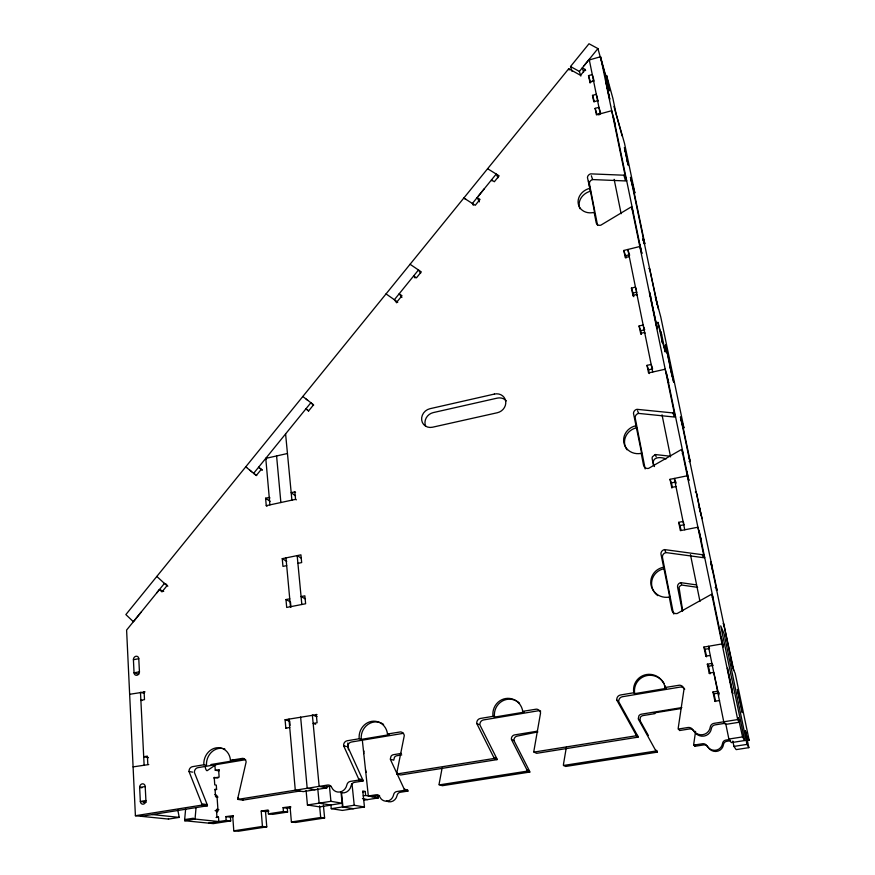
<?xml version="1.0" encoding="UTF-8"?>
<svg xmlns="http://www.w3.org/2000/svg" width="875" height="875" viewBox="0 0 875 875"><rect width="100%" height="100%" fill="white"/><g stroke="black" fill="none" stroke-linecap="round" stroke-linejoin="round"><path stroke-width="1.31" d="M196.044 807.581L195.147 817.939A3.948 1.641 84.4 0 0 195.147 819.066L184.658 820.717A3.938 1.663 84.5 0 1 184.658 819.591L185.609 809.244M695.592 731.369L693.766 743.881A4.277 4.102 45.1 0 0 693.831 745.095L694.969 746.277L703.577 744.931A4.255 4.08 44.8 0 1 707.973 747.075M709.406 648.244L708.422 646.297L723.756 721.798L724.752 723.341L715.083 724.883A4.758 4.561 40 0 0 711.375 728.612A9.439 9.089 41.3 0 1 694.17 731.347A4.714 4.539 44.5 0 0 689.303 728.984L679.744 730.505L678.333 729.05A4.747 4.594 44.8 0 1 678.278 727.705L684.031 688.997A4.648 4.528 35.6 0 0 679.47 685.191L665.098 687.509A16.045 15.761 42.6 0 0 646.559 674.527A16.045 15.761 42.6 0 0 633.795 692.759L620.495 694.991A4.55 4.484 58.6 0 0 616.853 700.186L635.873 734.486A4.648 4.528 59.3 0 1 636.289 735.755L638.083 737.144L536.637 753.32L533.947 752.095A4.583 4.408 85.9 0 1 533.936 750.783L540.564 712.906A4.473 4.353 -86.8 0 0 536.386 709.144L522.747 711.353A15.586 15.028 -82.1 0 0 505.63 698.534A15.586 15.028 -82.1 0 0 493.019 716.341L480.375 718.452A4.452 4.244 -80.7 0 0 476.777 723.538L493.686 757.225A4.517 4.298 -87.3 0 1 494.047 758.472L497.066 759.62A4.484 4.266 -87.9 0 0 496.716 758.384L479.927 724.981A4.408 4.211 -81.3 0 1 483.481 719.939L538.234 710.795A4.441 4.309 -87.7 0 1 540.673 711.123M566.377 747.119L563.478 764.28A4.112 3.97 78 0 0 563.5 765.472L565.677 766.456L657.398 752.139L657.016 750.991M442.105 768.119L439.053 784.339L442.214 785.728L529.812 772.056A4.091 3.905 85.6 0 0 529.594 771.203L513.997 740.655L512.291 739.867M497.066 759.62L400.662 774.987L396.834 773.992A4.495 4.167 -81 0 1 396.856 772.702L404.283 735.612A4.408 4.102 -76.9 0 0 400.444 731.916L387.483 734.016A15.334 14.164 -75.7 0 0 371.678 721.361A15.334 14.164 -75.7 0 0 359.209 738.752L347.178 740.764A4.375 4.003 -75.5 0 0 343.623 745.73L358.608 778.816A4.441 4.058 -79.1 0 1 358.903 780.052L363.048 780.981A4.408 4.025 -79.4 0 0 362.742 779.756L347.845 746.944A4.342 3.97 -75.8 0 1 351.367 742.022L403.462 733.316M299.928 791.033L242.856 800.133L237.77 799.389A4.386 3.861 -76.1 0 1 237.847 798.131L246.127 761.972A4.32 3.817 -73.7 0 0 242.659 758.341L230.453 760.309A15.05 13.18 -73.1 0 0 216.125 747.862A15.05 13.18 -73.1 0 0 203.831 764.772L192.511 766.664A4.298 3.73 -73.1 0 0 189 771.498L201.841 803.884A4.364 3.784 -75.3 0 1 202.081 805.088L207.43 805.777A4.32 3.762 -75.5 0 0 207.189 804.584L194.403 772.461A4.255 3.708 -73.3 0 1 197.881 767.67L245.634 759.697M598.85 115.008L599.397 114.319M163.691 591.434L159.436 589.553L126.602 630.066L135.406 815.73L168.514 819.077L179.233 817.392L177.778 809.856M580.825 76.092L579.392 71.455L597.931 48.584L589.006 43.75L570.522 66.522L572.053 71.345M141.148 612.117L133.372 621.709L125.869 614.589L568.728 68.731L580.573 75.327L585.277 69.508L582.302 67.867L583.592 72.111M156.669 592.966L164.423 583.406L166.786 584.478M478.352 196.109L484.312 188.748M584.041 65.734L588.667 60.014M167.858 586.141L166.972 585.736L161.973 591.894L159.436 589.553M261.964 469.995L261.209 469.438L256.277 475.519L245.755 466.834M397.72 302.455L397.152 301.678L401.975 295.717L399.186 293.77L401.877 297.467M215.95 764.663L207.091 770.733A3.795 1.542 83.2 0 1 205.33 767.364L205.264 766.675M670.392 456.225L655.266 454.541L652.422 456.805A3.905 3.653 -15.7 0 0 652.192 458.883L653.516 465.577M589.302 59.938L600.545 56.744L609.744 90.792L606.539 75.337L612.894 98.383L616.033 113.509L624.542 143.489L634.878 193.047L630.459 177.319L632.209 185.128M590.122 83.059L588.525 75.622L592.277 74.572L593.83 79.855M589.805 81.998L593.578 80.948M594.136 80.905L590.406 81.944L588.525 75.622M598.128 100.538L593.808 101.828L592.506 95.375L596.291 94.325L597.209 97.442M595.131 108.358L598.927 107.319L600.753 113.455L596.98 114.483L595.131 108.358L596.444 114.866L611.712 110.698L615.355 125.355L614.786 123.342M629.256 256.594L625.253 257.578L623.82 250.469L639.811 246.509L641.9 253.52L639.92 244.748M623.82 250.469L625.516 255.697L629.486 254.723M633.161 296.198L631.422 288.105L635.458 287.131L636.475 290.259M631.422 288.105L633.073 293.081L637.077 292.119M632.887 295.378L636.934 294.405L637.339 295.652M696.916 494.889L717.03 589.914A4.047 3.883 6.5 0 1 716.155 589.991M640.839 334.195L639.067 325.981L643.158 325.03L643.552 326.222M639.067 325.981L640.675 330.695L644.733 329.755M640.566 333.419L644.667 332.467L644.93 333.244M668.183 381.238L668.642 382.67L665.208 369.217L648.55 372.958L647.019 365.356L651.164 364.427L652.433 368.123M647.019 365.356L648.572 369.786L652.684 368.867M269.905 504.886L265.77 458.38L287.448 453.512M267.017 506.188L266.252 505.673L265.606 498.225L269.238 497.438L269.992 497.962M295.586 492.417L294.853 491.881L291.178 492.68L295.531 495.852M266.252 505.673L295.575 499.352L296.297 499.877M286.683 565.633L282.953 566.388L282.253 558.666L300.923 554.848L301.667 562.581L297.916 563.347M671.891 488.02L670.02 479.314L687.258 475.792L688.931 480.594L686.853 471.373M670.02 479.314L671.431 482.891L675.686 482.016M671.661 487.43L675.97 486.555M305.462 598.981L301.077 596.586L304.861 595.831L305.627 603.75L286.694 607.447L285.972 599.55L289.745 598.806M700.798 538.727L701.181 539.766L697.9 527.22L680.378 530.644L678.705 522.331L683.058 521.467L683.791 523.272M678.705 522.331L680.05 525.558L684.37 524.716M133.416 659.728L138.775 658.7L139.442 671.803A3.062 2.625 -66.4 0 1 136.894 675.27A3.062 2.625 -66.4 0 1 134.05 672.82L133.416 659.728A3.052 2.603 -65.7 0 1 135.953 656.272A3.052 2.603 -65.7 0 1 138.786 658.7M139.442 671.803L134.05 672.82L138.644 674.22M129.653 694.291L145.031 691.895M286.606 728.372L285.819 728.142L285.086 719.753L317.012 714.591M705.884 656.327L703.894 647.073L722.05 643.923L723.373 646.898L721.219 637.361M703.894 647.073L705.053 649.272L709.538 648.495M285.819 728.142L289.712 727.475M705.688 655.977L710.413 655.55M709.341 673.477L707.339 664.169L711.889 663.392L712.808 665.109M707.339 664.169L708.477 666.214L712.983 665.448M133.088 766.883L148.772 764.564M709.155 673.148L713.759 672.372L718.123 692.136M210.886 764.542L244.464 758.931M359.209 738.752L361.266 739.386L389.419 734.683L387.483 734.016M493.019 716.341L494.528 717.095L524.125 712.141L522.747 711.353M633.795 692.759L634.703 693.645L665.864 688.428A15.98 15.695 42.7 0 0 665.164 685.891M214.9 764.859L215.272 770.208L219.384 769.803M714.973 701.389L712.961 691.994L717.598 691.228M145.206 786.527L139.65 787.434L140.339 801.445A3.227 2.756 -73.8 0 0 143.281 804.158A3.227 2.756 -73.8 0 0 145.917 800.537L145.206 786.527A3.216 2.745 -73 0 0 142.275 783.847A3.216 2.745 -73 0 0 139.65 787.434L141.958 787.773M712.961 691.994L714.044 693.798L719.261 692.934M213.784 777.973L219.133 777.087L218.619 769.65M714.798 701.105L719.578 700.634M401.45 753.386L393.477 754.688A3.948 3.664 -79.1 0 0 391.037 756.252L390.283 759.183L404.381 789.469A4.047 3.741 -82.7 0 1 404.567 790.322L407.947 791.077A4.014 3.719 -83 0 0 407.761 790.234L407.663 789.972M537.064 731.227L514.664 734.891A4.025 3.872 -87.9 0 0 511.733 737.209A4.047 3.894 -87.9 0 0 511.438 739.473L527.133 770.263A4.123 3.938 86.2 0 1 527.363 771.116L529.812 772.056M681.855 707.569L641.517 714.164A4.134 4.036 53.2 0 0 638.903 715.805L638.247 718.856L655.955 751.012L657.398 752.139M537.884 731.916L517.202 736.105A4.014 3.861 -88.6 0 0 513.997 740.655M681.209 708.52L654.259 712.917L654.981 713.628L643.059 715.575A4.102 4.003 52.9 0 0 640.478 717.205L639.822 720.223L648.375 735.525M401.745 754.928L396.911 755.727A3.916 3.631 -79.4 0 0 394.483 757.269L393.739 760.178L391.442 759.522M145.917 800.537L140.339 801.445L146.125 802.156L143.675 802.55M214.911 789.731L216.595 789.458L216.3 785.116L214.747 784.864L214.244 777.383L217.919 778.039M135.406 815.73L202.081 805.088M237.77 799.389L327.589 785.05A4.441 4.014 -78.6 0 1 331.658 787.358A8.87 8.061 -78.6 0 0 339.839 792.006A8.87 8.061 -78.6 0 0 346.861 784.941A4.452 4.058 -79.4 0 1 350.361 781.408L358.903 780.052M396.834 773.992L494.047 758.472M533.947 752.095L636.289 735.755M678.333 729.05L687.98 727.508A4.747 4.583 44.5 0 1 692.891 729.892A9.527 9.177 41.2 0 0 710.259 727.125A4.802 4.605 39.8 0 1 714 723.352L737.702 719.567L739.189 722.247L725.462 724.434L723.756 721.798M141.247 816.32L207.43 805.777M323.608 787.259L330.783 786.122M363.048 780.981L354.572 782.327A4.419 4.025 -79.7 0 0 351.094 785.827A8.794 8.006 -78.9 0 1 341.731 792.816M326.572 785.728L326.78 787.883L303.242 791.623L295.291 790.202L288.969 719.075M184.658 819.591L193.397 818.213M362.808 791.875L365.247 791.492L365.673 795.462L378.306 797.934L378.011 795.233M216.081 817.502L218.498 817.119L218.794 821.559L195.147 819.066M225.881 816.605L230.442 817.13L230.716 820.903L226.155 820.411L225.881 816.605L233.439 815.631M261.209 811.07L265.53 811.639L266.766 826.886L262.434 826.427L261.209 811.07L268.1 809.987L268.417 813.827L272.694 814.373L287.602 812.055L287.273 808.238L283.095 807.636L283.423 811.486L287.602 812.055M283.095 807.636L290.741 806.652M363.234 795.845L365.673 795.462M230.442 817.13L233.144 816.703M265.53 811.639L268.953 811.103M287.273 808.238L290.73 807.702M306.097 790.541L307.431 804.989L330.925 801.314L342.169 803.217L330.63 805.022M728.875 739.047L742.58 736.914L744.691 740.523L731.325 742.613L728.875 739.047L725.714 723.505M404.567 790.322L396.791 791.536A4.014 3.708 -82.9 0 0 393.619 794.73A8.028 7.383 -82 0 1 388.38 800.844A8.028 7.383 -82 0 1 381.041 798.82L379.772 796.884A4.014 3.675 -81.9 0 0 376.031 794.784L368.331 795.987L362.327 740.152M439.097 784.919L527.363 771.116M563.5 765.472L655.955 751.012M693.831 745.095L702.505 743.739A4.287 4.112 44.8 0 1 706.945 745.894L709.559 749.066A8.531 8.17 42.4 0 0 723.461 744.658A4.298 4.102 41.2 0 1 726.786 741.3L730.516 740.72M729.673 739.484L725.911 740.075A4.331 4.134 41.1 0 0 722.553 743.466A8.608 8.236 42.3 0 1 708.542 747.906M371.973 796.698L379.619 795.506M407.947 791.077L400.225 792.28A3.992 3.686 -83.2 0 0 397.086 795.452A7.963 7.328 -82.3 0 1 386.422 800.986M208.655 823.145L226.155 820.411M268.417 813.827L283.423 811.486M230.716 820.903L213.336 823.616L184.658 820.717M363.617 800.22L378.306 797.934M746.681 740.578L749.131 740.195L735.186 673.4L732.714 667.855L731.03 659.805L731.303 660.428M330.87 804.606L331.264 808.686L342.508 806.947L353.402 808.708M365.247 791.492L362.753 790.989L364.459 807.002L354.233 805.263L342.956 807.013L341.458 792.159M733.939 746.408L746.955 744.395L748.869 747.655L736.148 749.623L733.939 746.408L732.845 741.07M364.459 807.002L342.388 810.414L331.264 808.686M232.684 815.544L233.789 830.834L262.434 826.427M290.052 806.553L291.397 821.975L320.688 817.48L324.614 818.005L323.389 805.186M266.766 826.886L238.317 831.25L233.789 830.834M324.614 818.005L295.531 822.467L291.397 821.975M597.57 225.422L589.455 183.914A3.981 3.391 -24.3 0 1 592.627 179.572L625.537 180.939A4.025 3.423 -22.5 0 0 626.686 180.797L625.023 175.055A4.058 3.445 -22.6 0 1 623.875 175.208L590.713 173.863A4.014 3.413 -24.5 0 0 587.464 177.625L590.461 191.22A14.055 12.075 -24.3 0 0 579.928 208.698M645.17 468.945L635.239 418.152A4.244 3.927 -18.9 0 1 638.619 413.405L674.341 417.025A4.309 3.97 -15.1 0 0 675.577 416.927L674.231 412.825A4.353 4.003 -15.4 0 1 672.984 412.934L636.967 409.314A4.277 3.948 -19.2 0 0 633.489 413.383L642.042 455.219L641.222 453.338A15.05 14.022 -18.5 0 1 623.864 442.684A15.05 14.022 -18.5 0 1 635.841 425.775M152.348 814.548L179.233 817.392M666.061 458.948C659.236 456.072 649.983 457.472 654.467 466.561M218.498 817.119L216.945 816.944L216.42 809.342L218.881 809.648M215.086 810.611L217.623 811.409M202.738 804.005L207.189 804.584M665.022 550.594L666.006 552.584L703.423 557.681A4.495 4.298 -0.6 0 0 704.714 557.616L703.577 554.63A4.528 4.331 -1.2 0 1 702.275 554.695L664.53 549.587A4.441 4.277 -7.3 0 0 660.92 553.842L670.009 598.391L669.287 597.078A15.652 15.192 -2.5 0 1 651.033 585.025A15.652 15.192 -2.5 0 1 663.458 567.252M696.566 584.916L680.783 582.652L681.581 584.281M697.638 587.344L681.986 585.091A3.992 3.872 2.3 0 0 679.055 587.42L682.686 610.958M218.017 797.103L215.556 796.742L215.053 789.217L216.595 789.458M237.847 798.131L238.7 798.252M307.431 804.989L319.627 806.881L331.1 805.098L319.145 803.152L317.778 788.681M328.584 805.055L330.52 805.372M189 771.498L192.609 772.144M314.978 789.753L307.191 788.298L300.628 717.052M362.447 798.634L367.609 799.597M148.477 757.641L143.708 756.755L147.394 756.12L147.82 764.389M215.272 770.208L219.089 770.93M203.831 764.772L206.489 765.286A14.984 13.136 -73.2 0 1 222.37 748.398M326.78 787.883L319.156 786.395L312.353 715.017L317.067 716.581M230.453 760.309L233.012 760.845A14.984 13.136 -73.2 0 0 232.859 759.533M359.297 778.98L362.742 779.756M404.283 789.206L407.105 789.852M396.856 772.702L397.502 772.866M141.816 700.547L140.875 700.284L144.495 699.628L144.091 691.633M144.222 693.35L140.47 692.3L144.123 765.013M343.623 745.73L346.445 746.539M285.086 719.753L289.723 721.164L290.095 725.331M315.623 724.227L313.162 723.45L317.089 722.772L316.28 714.339M494.189 757.411L496.716 758.384M527.023 769.989L529.08 770.777M476.777 723.538L478.877 724.5M285.972 599.55L290.478 601.923L290.959 607.141M570.522 66.522L579.392 71.455M282.253 558.666L286.738 561.345M487.605 168.722L499.122 175.842L494.353 181.727L491.466 179.933L491.914 180.852M301.055 558.02L297.172 555.614L301.831 604.494M465.959 199.391L463.837 198.034L475.245 205.297L480.025 199.402L477.159 197.586L479.347 201.852M410.08 264.283L421.28 271.895L416.456 277.845L413.656 275.931L415.023 277.933M265.606 498.225L270.134 501.342M386.05 293.902L397.152 301.678M256.681 475.53L253.63 473.342L310.877 402.73L313.6 405.278M245.755 466.823L246.695 467.491M262.347 470.039L258.562 467.261L261.209 469.438M265.77 458.38L266.514 458.948M302.816 396.495L313.567 404.819L308.678 410.856L305.988 408.756L308.58 411.13M306.031 398.989L307.639 400.236M636.169 734.716L637.667 735.886A4.605 4.484 58.9 0 1 638.083 737.144M655.572 749.864L656.775 750.805M249.692 470.083L251.661 471.712M616.853 700.186L618.155 701.323M638.783 719.316L639.822 720.223M156.822 576.439L166.972 585.736M665.098 687.509L665.864 688.428M396.637 302.794L394.363 299.731L418.469 269.981L420.623 273.208M749.131 740.195L746.703 735.82L745.347 730.745L748.869 747.655M637.667 735.886L618.8 701.892A4.517 4.441 57.8 0 1 622.398 696.73L680.028 687.105A4.605 4.484 36 0 1 684.742 689.227M473.32 205.264L472.38 203.47L496.234 174.048L497.962 177.756M731.828 689.872L732.791 693.755L727.442 668.172L732.288 690.791M741.464 709.133L742.317 712.6L737.439 689.413L741.836 709.877M727.934 671.059L728.416 672.066M737.909 692.081L738.292 692.891M637.525 410.692L638.619 413.405M655.266 454.541L656.173 456.772M669.287 597.078L671.803 610.017A4.517 4.397 6.2 0 0 677.097 613.55L710.555 594.814A4.583 4.408 8.7 0 1 711.802 594.398L712.884 597.056A4.539 4.375 9.3 0 0 712.25 597.22M733.786 670.272L723.636 623.602A4.134 3.981 16.1 0 0 723.056 623.755M702.275 554.695L703.227 557.189M717.03 589.914L716.1 587.497A4.069 3.905 5.9 0 1 715.214 587.562M676.134 483.197L674.319 478.439L684.753 529.791M712.491 570.172L710.577 561.684L711.867 565.173M589.498 188.409A14.109 12.108 -24.4 0 0 578.277 203.875A14.109 12.108 -24.4 0 0 594.169 212.352L595.131 215.086M702.155 518.623L699.234 507.27L699.584 508.288M641.222 453.338L643.552 465.281A4.331 4.069 -16.6 0 0 648.572 468.398L680.641 449.969A4.386 4.091 -12.5 0 1 681.833 449.542L683.123 453.37A4.342 4.058 -12.1 0 0 682.227 453.655M697.189 494.823L695.855 491.772A3.927 3.697 -8 0 0 695.308 491.958M591.347 175.777L592.627 179.572M672.984 412.934L674.122 416.347M689.128 458.106L690.233 461.453A3.872 3.609 -11.4 0 1 689.106 461.53M568.728 68.731L569.144 70.011M682.248 425.13L680.4 416.883L683.955 428.039L660.767 317.002L655.408 297.019L655.845 298.495M629.65 255.292L627.812 249.484L652.706 372.028M670.337 368.014L669.933 366.68L672.973 378.755M656.206 324.548L657.245 328.748L649.589 292.239L656.939 326.911M667.275 353.325L665.448 345.198L667.122 350.678M649.884 293.989L650.639 296.461M585.277 69.508L585.594 70.58M592.506 95.375L594.377 101.577M594.169 212.352L596.192 222.72A4.058 3.511 -23.8 0 0 600.797 225.192L630.525 207.353A4.102 3.533 -21.9 0 1 631.619 206.927L633.238 212.461M623.875 175.208L625.264 179.988M642.6 239.783L642.83 240.581M643.519 242.955L644.011 243.742A3.73 3.248 -20.9 0 0 644.788 243.633L632.384 184.144M589.498 60.452L589.192 59.369L600.25 113.827M644.788 243.633L643.42 238.864A3.762 3.27 -21 0 1 642.633 238.984M608.552 94.314L609.416 97.42M627.233 161.241L628.195 165.156L624.422 147.514L627.966 163.855M597.931 48.584L606.572 79.778M613.944 106.4L622.136 135.964M624.63 148.75L625.362 151.397M718.769 695.188L718.2 692.77M598.041 101.106L597.395 98.35M644.459 329.711L643.945 327.403M606.747 84.547L605.653 80.106L605.872 81.386M658.514 309.411L649.578 268.417A3.719 3.27 -20.1 0 0 648.812 268.68M681.942 421.739L690.233 461.453M666.291 347.955L665.591 344.597L673.684 382.156L672.164 376.152M630.941 179.036L657.212 305.047M665.875 346.577L671.77 374.839M680.783 418.108L701.127 515.67M710.905 562.559L732.987 668.467M746.955 744.395L724.161 634.036L720.727 625.855L744.691 740.523M742.58 736.914L738.248 717.697L739.189 722.247M613.441 116.834L641.386 251.781M666.619 373.636L688.516 479.402M699.081 530.425L723.045 646.155M600.545 56.744L625.023 175.055M631.619 206.927L674.231 412.825M681.833 449.542L703.577 554.63M711.802 594.398L737.702 719.567M614.141 179.331L621.141 213.719M662.025 414.816L670.578 456.903M690.452 554.63L699.978 601.464M625.516 255.697L625.997 258.048M633.073 293.081L633.795 296.691M640.675 330.695L641.419 334.381M648.572 369.786L649.337 373.559M671.431 482.891L672.361 487.484M680.05 525.558L681.002 530.272M705.053 649.272L706.573 656.83M708.477 666.214L710.019 673.848M714.044 693.798L715.608 701.531M682.325 611.034L677.6 587.202A4.047 3.916 1.5 0 1 680.805 582.63M718.594 693.044L718.823 694.258M588.492 181.092L594.344 211.083M168.459 818.497L168.514 819.077M347.769 743.017L348.469 749.788M351.98 783.617L354.233 805.263M340.988 791.853L342.508 806.947M329.503 786.811L330.925 801.314M294.853 491.881L295.575 499.352M285.589 433.923L291.9 500.161M319.583 805.853L320.688 817.48M276.587 455.952L280.875 502.534M285.972 557.911L290.467 606.703M366.198 772.362A2.953 0.875 81.8 0 1 365.52 769.814M363.77 753.637A2.931 0.875 81.6 0 1 364.066 751.111M666.006 552.584A4.408 4.244 -6.6 0 0 662.495 557.572L673.236 612.522A4.484 4.364 7.2 0 0 673.859 614.042M679.744 730.505A4.703 4.55 44.9 0 1 679.7 730.177M634.703 693.645A15.98 15.695 42.7 0 1 664.059 683.506M494.528 717.095A15.52 14.963 -82.5 0 1 502.392 701.006A15.52 14.963 -82.5 0 1 519.586 703.27M361.266 739.386A15.269 14.109 -75.9 0 1 368.156 724.292A15.269 14.109 -75.9 0 1 383.6 724.413M242.856 800.133A4.342 3.828 -76.4 0 1 242.878 799.192M223.639 748.65A14.984 13.136 -73.2 0 1 224.886 749.044M425.677 426.213A9.964 9.045 -40.4 0 1 433.256 412.595L497.175 398.136A10.106 9.242 -34.2 0 1 506.33 400.859M627.025 449.794A14.984 13.967 -18.4 0 1 636.683 427.766M657.792 595.645A15.586 15.127 -2.1 0 1 664.212 568.684M216.552 812.427A2.877 2.516 -76.1 0 0 216.989 812.098L217.372 811.661A2.909 2.537 -76.1 0 0 217.963 810.064L217.033 796.458A2.898 2.527 -75.3 0 0 216.234 795.091L215.808 794.795A2.866 2.505 -75.3 0 0 214.856 794.533M216.803 797.377A2.877 2.516 -75.5 0 1 217.295 796.348M723.931 625.898A4.102 3.948 16.6 0 1 724.5 625.756M694.969 746.277A4.233 4.069 45.1 0 1 694.903 745.073M609.733 99.105L605.784 80.959L609.733 99.105M494.397 394.067L429.986 408.702A10.041 9.1 -40.4 0 0 421.695 420.109A10.041 9.1 -40.4 0 0 432.523 427.219L497.317 412.738A10.194 9.308 -34.3 0 0 505.684 401.188A10.194 9.308 -34.3 0 0 494.397 394.067M662.484 342.902L657.891 322.197L661.511 335.158L660.778 331.669L661.675 334.6L665.295 352.023L661.752 339.347L662.484 342.902"/></g></svg>
